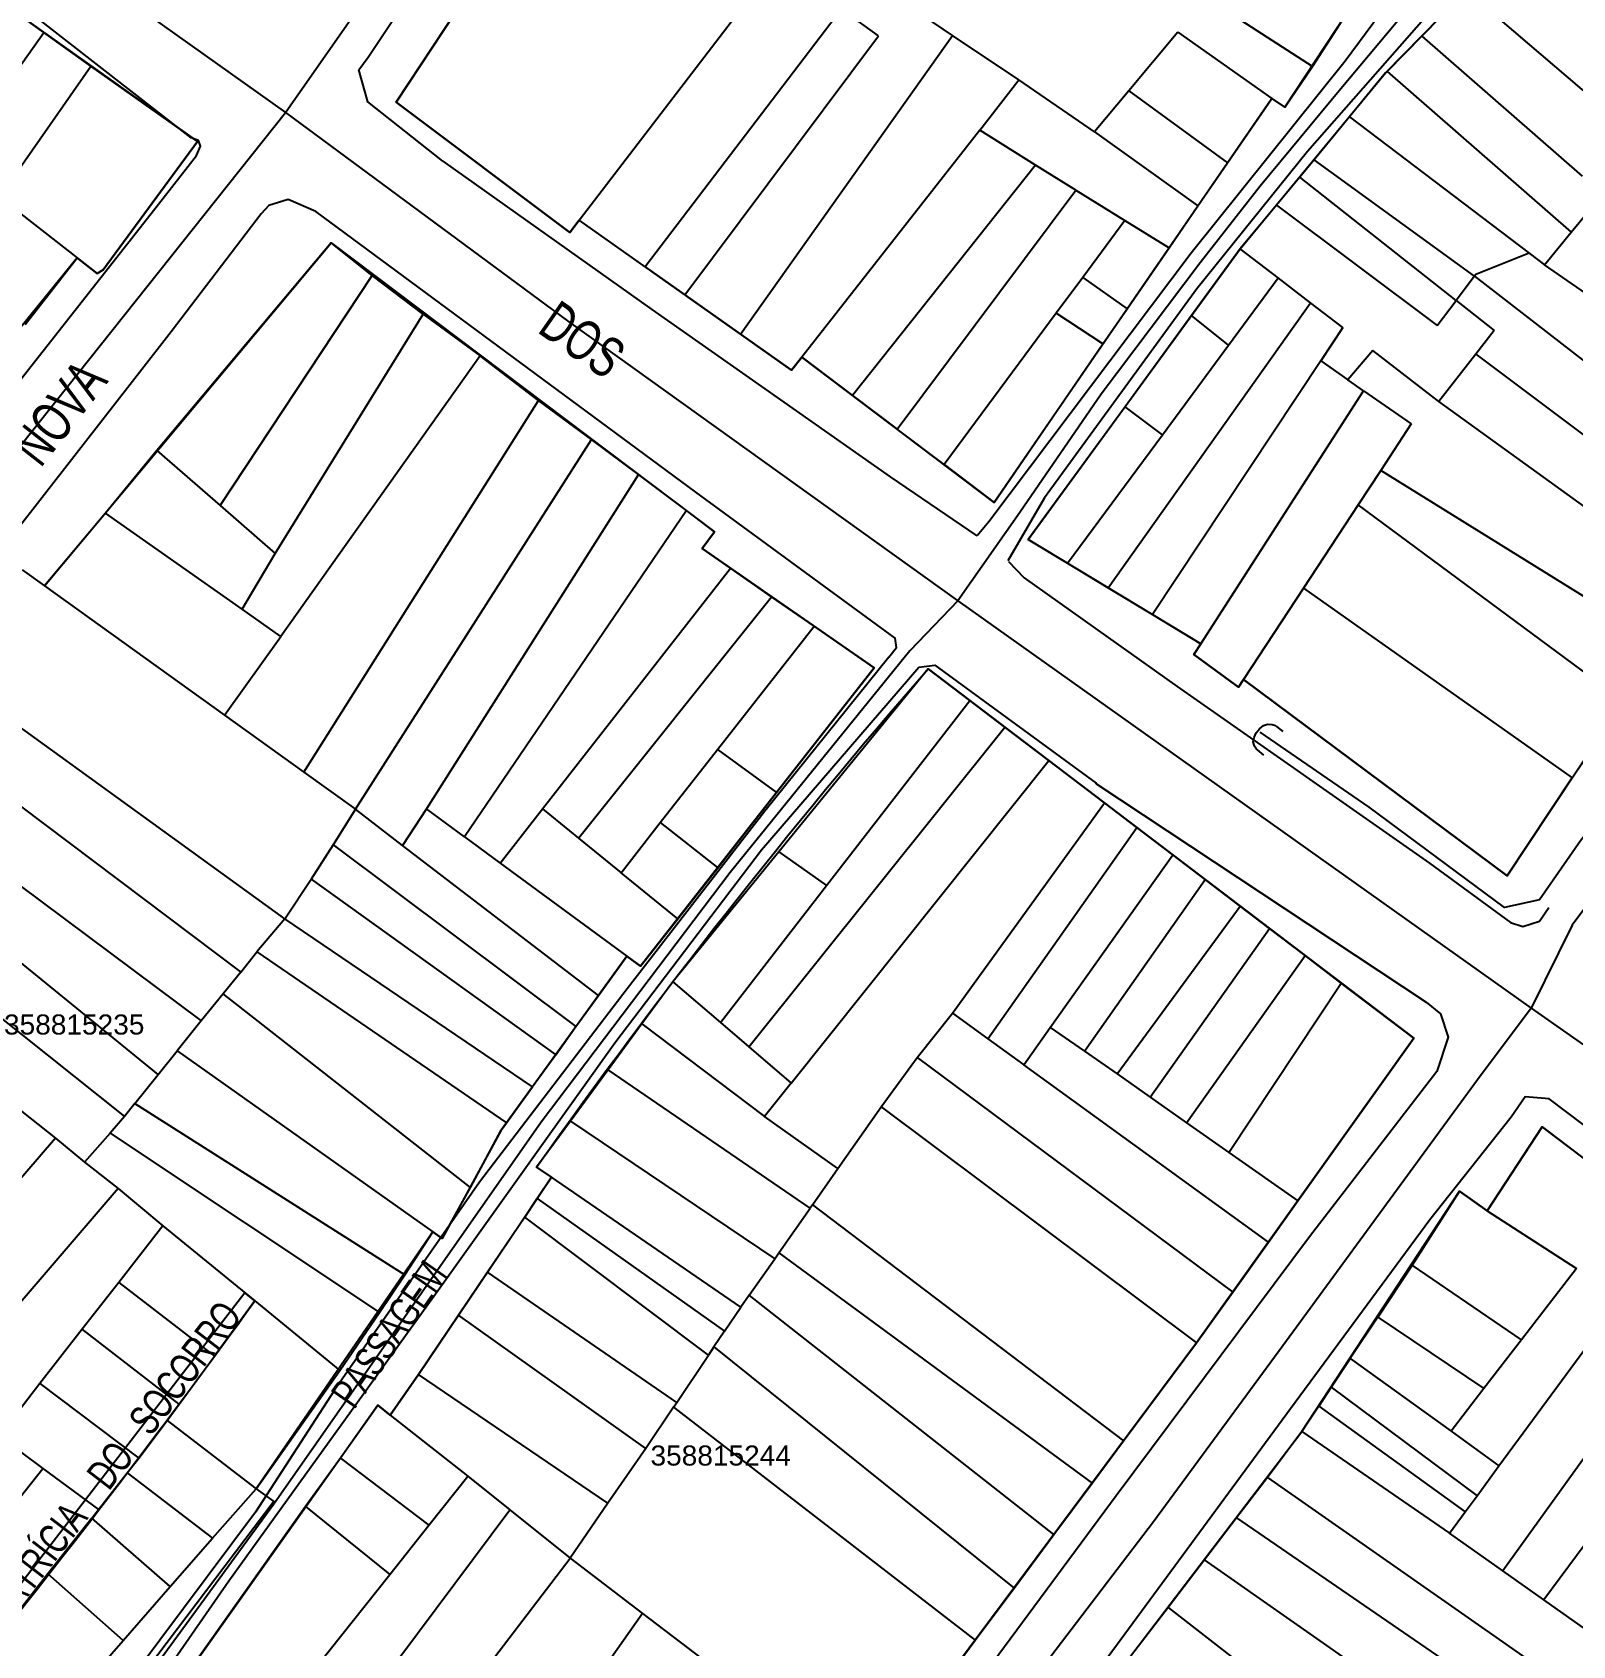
# Model space of a CAD drawing. Extents: x 201512 to 203323, y 4836571 to 4838029.
# Drawn here: x 201946.7 to 202100.1, y 4837283.9 to 4837444.5 of the extents above; entities that cross this region are included whole.
import ezdxf

# ---------------------------------------------------------------- set-up
doc = ezdxf.new("R2010")
doc.units = 0
doc.header["$LTSCALE"] = 1.5
doc.header["$MEASUREMENT"] = 0
for name, color, linetype in [('CD-MALHA-LOTES', 40, 'CONTINUOUS'), ('CD_TXT_QUADRA', 7, 'CONTINUOUS'), ('HD-VALAS-DRENOS', 170, 'CONTINUOUS'), ('RU-QUADRAS', 6, 'CONTINUOUS'), ('SV-EIXO-RUA-N-PAV', 6, 'CONTINUOUS'), ('SV-EIXO-RUA-PAV', 20, 'CONTINUOUS'), ('SV-PONTE-BUEIRO', 249, 'CONTINUOUS'), ('SV-RUA-NAO-PAV-S-GUIA-C-GUIA', 7, 'CONTINUOUS'), ('SV-RUA-PAVIM-S-GUIA-C-GUIA', 7, 'CONTINUOUS'), ('SV-TXT-RUA-N-PAV-S-GUIA-C-GUIA', 7, 'CONTINUOUS'), ('SV-TXT-RUA-PAV-S-GUIA-C-GUIA', 7, 'CONTINUOUS')]:
    doc.layers.add(name, color=color, linetype=linetype)
doc.styles.add('3588-15-2D_TXT$0$ARIAL', font='arial.ttf')
doc.styles.add('ARIAL', font='arial.ttf')
doc.styles.add('MONOTXT', font='arial.ttf', dxfattribs={"height": 0.2})

# ---------------------------------------------------------------- blocks, each defined once
blk = doc.blocks.new('COD119', base_point=(202265.52, 4838125.96))
at = {"layer": 'SV-PONTE-BUEIRO'}
blk.add_lwpolyline([(202264.01, 4838123.96), (202264.01, 4838124.793333), (202264.01, 4838124.918333), (202264.135833, 4838125.251667), (202264.3875, 4838125.626667), (202264.765, 4838125.835), (202265.268333, 4838125.96), (202265.771667, 4838125.96), (202266.275, 4838125.835), (202266.6525, 4838125.626667), (202266.904167, 4838125.251667), (202267.03, 4838124.918333), (202267.03, 4838124.793333), (202267.03, 4838123.96)], dxfattribs=at)

msp = doc.modelspace()

# ---------------------------------------------------------------- linework, layer by layer
at = {"layer": 'CD-MALHA-LOTES', "linetype": 'Continuous'}
for p, q in [((202005.3, 4837471.44), (201982.92, 4837437.58)), ((202001.15, 4837425.83), (202024.98, 4837456.91)), ((202038.33, 4837444.21), (202029.72, 4837450.05)), ((202089.49, 4837448.67), (202085.06, 4837444.15)), ((202089.49, 4837448.67), (202106.53, 4837434.1)), ((201947.85, 4837444.5), (201944.05, 4837447.22)), ((202027.28, 4837446.84), (202007.72, 4837421.18)), ((202030.97, 4837444.17), (202027.28, 4837446.84)), ((202074.17, 4837441.13), (202063.61, 4837447.97)), ((202074.17, 4837441.13), (202076.95, 4837445.42)), ((201933.6, 4837424.5), (201947.85, 4837444.5)), ((201952.53, 4837441.16), (201947.85, 4837444.5)), ((202011.66, 4837418.39), (202030.97, 4837444.17)), ((202017.22, 4837414.45), (202038.33, 4837444.21)), ((202044.93, 4837439.78), (202038.33, 4837444.21)), ((202060.75, 4837444.54), (202055.87, 4837438.68)), ((202060.75, 4837444.54), (202070.11, 4837437.92)), ((202085.06, 4837444.15), (202081.61, 4837440.62)), ((202085.06, 4837444.15), (202101.03, 4837430.21)), ((201943.38, 4837428.11), (201952.53, 4837441.16)), ((201963.13, 4837433.65), (201952.53, 4837441.16)), ((202071.42, 4837437.06), (202074.17, 4837441.13)), ((202081.46, 4837440.47), (202077.86, 4837436.11)), ((202081.61, 4837440.62), (202081.46, 4837440.47)), ((202081.61, 4837440.62), (202099.95, 4837424.63)), ((202041.06, 4837434.77), (202044.93, 4837439.78)), ((202052.47, 4837434.6), (202044.93, 4837439.78)), ((202055.87, 4837438.68), (202052.47, 4837434.6)), ((202055.87, 4837438.68), (202065.7, 4837431.53)), ((201982.92, 4837437.58), (202000.21, 4837424.6)), ((202065.7, 4837431.53), (202070.11, 4837437.92)), ((202070.11, 4837437.92), (202071.42, 4837437.06)), ((202077.86, 4837436.11), (202074.33, 4837431.83)), ((202077.86, 4837436.11), (202095.75, 4837422.53)), ((201953.75, 4837420.86), (201963.13, 4837433.65)), ((202041.06, 4837434.77), (202023.32, 4837412.17)), ((202046.59, 4837431.28), (202041.06, 4837434.77)), ((202052.47, 4837434.6), (202062.76, 4837427.23)), ((202046.59, 4837431.28), (202028.37, 4837408.36)), ((202050.62, 4837428.79), (202046.59, 4837431.28)), ((202062.76, 4837427.23), (202065.7, 4837431.53)), ((202074.33, 4837431.83), (202072.9, 4837430.1)), ((202090.31, 4837420.23), (202074.33, 4837431.83)), ((202032.82, 4837404.99), (202050.62, 4837428.79)), ((202050.62, 4837428.79), (202055.5, 4837425.77)), ((202072.9, 4837430.1), (202070.6, 4837427.31)), ((202088.48, 4837417.81), (202072.9, 4837430.1)), ((201943.38, 4837428.11), (201951.15, 4837422.07)), ((202059.89, 4837423.05), (202062.76, 4837427.23)), ((202070.6, 4837427.31), (202066.98, 4837422.95)), ((202070.6, 4837427.31), (202086.6, 4837415.32)), ((202000.21, 4837424.6), (202001.15, 4837425.83)), ((202007.72, 4837421.18), (202001.15, 4837425.83)), ((202055.5, 4837425.77), (202051.31, 4837420.12)), ((202055.5, 4837425.77), (202059.89, 4837423.05)), ((202099.95, 4837424.63), (202101.68, 4837426.75)), ((202097.28, 4837421.38), (202099.95, 4837424.63)), ((201976.45, 4837423.55), (201959.1, 4837402.89)), ((201980.54, 4837420.32), (201976.45, 4837423.55)), ((202055.72, 4837416.98), (202059.89, 4837423.05)), ((202066.98, 4837422.95), (202062.13, 4837416.31)), ((202070.75, 4837420.06), (202066.98, 4837422.95)), ((202095.75, 4837422.53), (202090.44, 4837420.4)), ((202095.75, 4837422.53), (202097.28, 4837421.38)), ((201945.98, 4837415.43), (201951.15, 4837422.07)), ((201951.15, 4837422.07), (201953.14, 4837420.52)), ((201953.14, 4837420.52), (201953.75, 4837420.86)), ((202007.72, 4837421.18), (202011.66, 4837418.39)), ((202121.21, 4837404.78), (202097.28, 4837421.38)), ((201965.39, 4837397.4), (201980.54, 4837420.32)), ((201985.6, 4837416.47), (201980.54, 4837420.32)), ((202051.31, 4837420.12), (202048.65, 4837416.56)), ((202051.31, 4837420.12), (202055.72, 4837416.98)), ((202065.82, 4837413.38), (202070.75, 4837420.06)), ((202073.99, 4837417.57), (202070.75, 4837420.06)), ((202090.31, 4837420.23), (202088.48, 4837417.81)), ((202090.44, 4837420.4), (202090.31, 4837420.23)), ((202090.31, 4837420.23), (202117.46, 4837399.16)), ((202011.66, 4837418.39), (202017.22, 4837414.45)), ((202053.83, 4837389.21), (202073.99, 4837417.57)), ((202077.2, 4837415.11), (202073.99, 4837417.57)), ((202086.6, 4837415.32), (202088.48, 4837417.81)), ((202088.48, 4837417.81), (202092.27, 4837414.83)), ((201970.88, 4837392.61), (201985.6, 4837416.47)), ((201985.6, 4837416.47), (201991.3, 4837412.32)), ((202048.65, 4837416.56), (202037.48, 4837401.48)), ((202053.31, 4837413.49), (202048.65, 4837416.56)), ((202053.31, 4837413.49), (202055.72, 4837416.98)), ((202062.13, 4837416.31), (202055.51, 4837407.23)), ((202065.82, 4837413.38), (202062.13, 4837416.31)), ((202017.22, 4837414.45), (202022.28, 4837410.87)), ((202077.2, 4837415.11), (202075, 4837411.8)), ((202092.27, 4837414.83), (202090.43, 4837412.47)), ((202042.47, 4837397.7), (202053.31, 4837413.49)), ((202059.23, 4837404.45), (202065.82, 4837413.38)), ((202080.17, 4837412.83), (202077.7, 4837409.92)), ((202086.76, 4837407.77), (202080.17, 4837412.83)), ((201991.3, 4837412.32), (201971.43, 4837384.37)), ((201997.11, 4837407.87), (201991.3, 4837412.32)), ((202022.28, 4837410.87), (202023.32, 4837412.17)), ((202023.32, 4837412.17), (202028.37, 4837408.36)), ((202075, 4837411.8), (202058.23, 4837386.55)), ((202075, 4837411.8), (202077.7, 4837409.92)), ((202090.43, 4837412.47), (202086.76, 4837407.77)), ((202090.43, 4837412.47), (202114.37, 4837394.52)), ((202079.27, 4837408.82), (202077.7, 4837409.92)), ((201973.72, 4837370.86), (201997.11, 4837407.87)), ((202002.39, 4837403.97), (201997.11, 4837407.87)), ((202028.37, 4837408.36), (202032.82, 4837404.99)), ((202063.05, 4837383.64), (202079.27, 4837408.82)), ((202079.27, 4837408.82), (202084.01, 4837405.52)), ((202055.51, 4837407.23), (202045.87, 4837394.02)), ((202059.23, 4837404.45), (202055.51, 4837407.23)), ((202111.83, 4837389.65), (202086.76, 4837407.77)), ((202037.48, 4837401.48), (202032.82, 4837404.99)), ((202084.01, 4837405.52), (202080.97, 4837400.89)), ((201978.86, 4837367.16), (202002.39, 4837403.97)), ((202007.05, 4837400.5), (202002.39, 4837403.97)), ((202049.79, 4837391.65), (202059.23, 4837404.45)), ((201959.1, 4837402.89), (201953.99, 4837396.65)), ((201959.1, 4837402.89), (201965.39, 4837397.4)), ((202037.48, 4837401.48), (202042.47, 4837397.7)), ((202007.05, 4837400.5), (201985.93, 4837367.18)), ((202011.82, 4837396.91), (202007.05, 4837400.5)), ((202080.97, 4837400.89), (202078.73, 4837397.47)), ((202107.62, 4837384.33), (202080.97, 4837400.89)), ((201953.99, 4837396.65), (201947.9, 4837389.41)), ((201967.59, 4837387.07), (201953.99, 4837396.65)), ((201965.39, 4837397.4), (201970.88, 4837392.61)), ((202011.82, 4837396.91), (201989.72, 4837364.4)), ((202014.62, 4837394.78), (202011.82, 4837396.91)), ((202078.73, 4837397.47), (202073.29, 4837389.18)), ((202103.5, 4837379.13), (202078.73, 4837397.47)), ((202013.39, 4837393.11), (202014.62, 4837394.78)), ((202045.87, 4837394.02), (202049.79, 4837391.65)), ((201967.59, 4837387.07), (201970.88, 4837392.61)), ((202016.21, 4837391.16), (202013.39, 4837393.11)), ((201945.67, 4837391.01), (201947.9, 4837389.41)), ((201997.48, 4837367.18), (202016.21, 4837391.16)), ((202020.3, 4837388.32), (202016.21, 4837391.16)), ((202049.79, 4837391.65), (202053.83, 4837389.21)), ((201947.9, 4837389.41), (201965.84, 4837376.52)), ((202053.83, 4837389.21), (202058.23, 4837386.55)), ((202073.29, 4837389.18), (202067.31, 4837380.07)), ((202073.29, 4837389.18), (202100.05, 4837370.28)), ((201971.43, 4837384.37), (201967.59, 4837387.07)), ((202001.08, 4837364.27), (202020.3, 4837388.32)), ((202024.56, 4837385.37), (202020.3, 4837388.32)), ((202014.93, 4837373.09), (202024.56, 4837385.37)), ((202030.54, 4837381.23), (202024.56, 4837385.37)), ((202058.23, 4837386.55), (202063.05, 4837383.64)), ((201965.84, 4837376.52), (201971.43, 4837384.37)), ((202063.05, 4837383.64), (202062.36, 4837382.58)), ((202062.36, 4837382.58), (202066.82, 4837379.32)), ((201971.85, 4837356.23), (201937.97, 4837380.73)), ((202020.81, 4837368.81), (202030.54, 4837381.23)), ((202035.89, 4837381.15), (202021.03, 4837362.93)), ((202040.06, 4837377.98), (202035.89, 4837381.15)), ((202066.82, 4837379.32), (202067.31, 4837380.07)), ((202067.31, 4837380.07), (202093.56, 4837360.54)), ((202025.78, 4837359.55), (202040.06, 4837377.98)), ((202043.55, 4837375.33), (202040.06, 4837377.98)), ((202100.05, 4837370.28), (202105.14, 4837377.92)), ((201934.31, 4837375.88), (201967.46, 4837350.94)), ((201965.84, 4837376.52), (201973.72, 4837370.86)), ((202018.04, 4837343.51), (202043.55, 4837375.33)), ((202047.92, 4837372.01), (202043.55, 4837375.33)), ((202009.22, 4837365.82), (202014.93, 4837373.09)), ((202014.93, 4837373.09), (202020.81, 4837368.81)), ((202022.26, 4837339.89), (202047.92, 4837372.01)), ((202053.47, 4837367.79), (202047.92, 4837372.01)), ((201930.46, 4837370.74), (201963.51, 4837346.08)), ((201973.72, 4837370.86), (201978.86, 4837367.16)), ((202093.56, 4837360.54), (202100.05, 4837370.28)), ((202014.96, 4837361.33), (202020.81, 4837368.81)), ((202038.31, 4837346.86), (202053.47, 4837367.79)), ((202056.67, 4837365.35), (202053.47, 4837367.79)), ((201959.23, 4837340.75), (201927.37, 4837366.64)), ((201978.86, 4837367.16), (201976.65, 4837363.6)), ((201983.56, 4837363.55), (201978.86, 4837367.16)), ((201985.93, 4837367.18), (201983.56, 4837363.55)), ((201989.72, 4837364.4), (201985.93, 4837367.18)), ((201993.27, 4837361.79), (201997.48, 4837367.18)), ((201997.48, 4837367.18), (202001.08, 4837364.27)), ((202005.32, 4837360.84), (202009.22, 4837365.82)), ((202009.22, 4837365.82), (202014.96, 4837361.33)), ((202041.85, 4837344.29), (202056.67, 4837365.35)), ((202060.26, 4837362.62), (202056.67, 4837365.35)), ((201976.65, 4837363.6), (201974.47, 4837360.19)), ((201976.65, 4837363.6), (202000.83, 4837345.52)), ((202003.06, 4837348.6), (201983.56, 4837363.55)), ((201989.72, 4837364.4), (201993.27, 4837361.79)), ((202001.08, 4837364.27), (202005.32, 4837360.84)), ((202021.03, 4837362.93), (202010.48, 4837349.97)), ((202021.03, 4837362.93), (202025.78, 4837359.55)), ((201923.9, 4837362), (201955.87, 4837336.55)), ((201993.27, 4837361.79), (202005.89, 4837352.52)), ((202010.98, 4837356.25), (202014.96, 4837361.33)), ((202048.06, 4837345.43), (202060.26, 4837362.62)), ((202063.49, 4837360.16), (202060.26, 4837362.62)), ((201971.85, 4837356.23), (201974.47, 4837360.19)), ((201974.47, 4837360.19), (201998.81, 4837342.71)), ((202010.98, 4837356.25), (202005.32, 4837360.84)), ((202051.46, 4837343.05), (202063.49, 4837360.16)), ((202066.97, 4837357.51), (202063.49, 4837360.16)), ((202015.22, 4837345.92), (202025.78, 4837359.55)), ((202054.71, 4837340.8), (202066.97, 4837357.51)), ((202069.9, 4837355.29), (202066.97, 4837357.51)), ((201971.85, 4837356.23), (201969.06, 4837352.95)), ((201996.51, 4837339.52), (201971.85, 4837356.23)), ((202007.27, 4837351.52), (202010.98, 4837356.25)), ((202058.01, 4837338.47), (202069.9, 4837355.29)), ((202073.44, 4837352.58), (202069.9, 4837355.29)), ((201967.46, 4837350.94), (201969.06, 4837352.95)), ((201969.06, 4837352.95), (201993.92, 4837335.93)), ((202003.06, 4837348.6), (202005.89, 4837352.52)), ((202005.89, 4837352.52), (202007.27, 4837351.52)), ((202061.64, 4837335.94), (202073.44, 4837352.58)), ((202077.02, 4837349.83), (202073.44, 4837352.58)), ((201967.46, 4837350.94), (201965.69, 4837348.78)), ((201965.69, 4837348.78), (201963.51, 4837346.08)), ((201990.34, 4837329.49), (201965.69, 4837348.78)), ((202000.83, 4837345.52), (202003.06, 4837348.6)), ((202010.48, 4837349.97), (202007.4, 4837345.79)), ((202010.48, 4837349.97), (202015.22, 4837345.92)), ((202065.83, 4837332.99), (202077.02, 4837349.83)), ((202084.26, 4837344.37), (202077.02, 4837349.83)), ((202034.81, 4837342.44), (202038.31, 4837346.86)), ((202038.31, 4837346.86), (202041.85, 4837344.29)), ((201963.51, 4837346.08), (201961.13, 4837343.09)), ((201998.81, 4837342.71), (202000.83, 4837345.52)), ((202007.4, 4837345.79), (202004.04, 4837341.2)), ((202007.4, 4837345.79), (202019.59, 4837336.55)), ((202015.22, 4837345.92), (202018.04, 4837343.51)), ((202045.42, 4837341.71), (202048.06, 4837345.43)), ((202048.06, 4837345.43), (202051.46, 4837343.05)), ((202041.85, 4837344.29), (202045.42, 4837341.71)), ((202072.72, 4837328.17), (202084.26, 4837344.37)), ((201959.23, 4837340.75), (201961.13, 4837343.09)), ((201961.13, 4837343.09), (201986.59, 4837325.06)), ((201998.81, 4837342.71), (201996.51, 4837339.52)), ((202018.04, 4837343.51), (202022.26, 4837339.89)), ((202031.21, 4837337.51), (202034.81, 4837342.44)), ((202034.81, 4837342.44), (202066.24, 4837319.08)), ((202051.46, 4837343.05), (202054.71, 4837340.8)), ((201956.89, 4837337.87), (201959.23, 4837340.75)), ((202004.04, 4837341.2), (202000.3, 4837336.11)), ((202024.14, 4837327.42), (202004.04, 4837341.2)), ((202069.79, 4837324.06), (202045.42, 4837341.71)), ((202054.71, 4837340.8), (202058.01, 4837338.47)), ((201993.92, 4837335.93), (201996.51, 4837339.52)), ((202022.26, 4837339.89), (202019.59, 4837336.55)), ((201944.67, 4837337.82), (201948.99, 4837334.41)), ((201956.89, 4837337.87), (201955.87, 4837336.55)), ((201956.89, 4837337.87), (201983.78, 4837320.79)), ((202026.91, 4837331.37), (202031.21, 4837337.51)), ((202031.21, 4837337.51), (202062.63, 4837314.03)), ((202058.01, 4837338.47), (202061.64, 4837335.94)), ((201955.87, 4837336.55), (201954.43, 4837334.89)), ((201993.39, 4837335.19), (201993.92, 4837335.93)), ((202000.3, 4837336.11), (201996.91, 4837331.53)), ((202000.3, 4837336.11), (202020.62, 4837322.4)), ((202026.91, 4837331.37), (202019.59, 4837336.55)), ((202061.64, 4837335.94), (202065.83, 4837332.99)), ((201948.99, 4837334.41), (201919.04, 4837299.51)), ((201948.99, 4837334.41), (201951.9, 4837332)), ((201954.43, 4837334.89), (201951.9, 4837332)), ((201954.43, 4837334.89), (201981.27, 4837317.05)), ((201990.34, 4837329.49), (201993.39, 4837335.19)), ((202097.04, 4837335.53), (202091.57, 4837327.17)), ((202106.06, 4837328.68), (202097.04, 4837335.53)), ((202065.83, 4837332.99), (202072.72, 4837328.17)), ((201951.9, 4837332), (201955.23, 4837329.39)), ((201996.91, 4837331.53), (201998.4, 4837330.52)), ((202024.39, 4837327.77), (202026.91, 4837331.37)), ((201955.23, 4837329.39), (201925.11, 4837294.29)), ((201955.23, 4837329.39), (201959.68, 4837325.67)), ((201987.51, 4837324.42), (201990.34, 4837329.49)), ((201998.4, 4837330.52), (201996.96, 4837328.39)), ((202017.23, 4837317.57), (201998.4, 4837330.52)), ((201995.72, 4837326.54), (201996.96, 4837328.39)), ((201996.96, 4837328.39), (202015.62, 4837315.17)), ((202024.39, 4837327.77), (202024.14, 4837327.42)), ((202024.39, 4837327.77), (202055.35, 4837304.26)), ((202069.79, 4837324.06), (202072.72, 4837328.17)), ((202088.83, 4837329.11), (202084.09, 4837321.75)), ((202091.57, 4837327.17), (202088.83, 4837329.11)), ((201995.72, 4837326.54), (201992.03, 4837321.07)), ((202014.02, 4837312.78), (201995.72, 4837326.54)), ((202021.04, 4837322.99), (202024.14, 4837327.42)), ((202091.57, 4837327.17), (202100.46, 4837321.42)), ((201959.68, 4837325.67), (201955.3, 4837320.04)), ((201959.68, 4837325.67), (201968.85, 4837318.19)), ((201983.78, 4837320.79), (201986.59, 4837325.06)), ((201986.59, 4837325.06), (201987.51, 4837324.42)), ((202092.74, 4837301.77), (202110.21, 4837325.53)), ((202020.62, 4837322.4), (202021.04, 4837322.99)), ((202021.04, 4837322.99), (202052.23, 4837300.06)), ((202066.24, 4837319.08), (202069.79, 4837324.06)), ((202018.08, 4837318.77), (202020.62, 4837322.4)), ((202084.09, 4837321.75), (202080.67, 4837316.58)), ((202094.99, 4837314.31), (202084.09, 4837321.75)), ((202100.46, 4837321.42), (202094.99, 4837314.31)), ((201955.3, 4837320.04), (201951.67, 4837315.38)), ((201955.3, 4837320.04), (201964.82, 4837312.71)), ((201981.27, 4837317.05), (201983.78, 4837320.79)), ((201992.03, 4837321.07), (201989.14, 4837316.78)), ((202010.87, 4837308.08), (201992.03, 4837321.07)), ((202114.18, 4837320.61), (202093.12, 4837291.32)), ((201968.85, 4837318.19), (201964.82, 4837312.71)), ((201968.85, 4837318.19), (201977.3, 4837311.28)), ((202018.08, 4837318.77), (202017.23, 4837317.57)), ((202048.42, 4837294.93), (202018.08, 4837318.77)), ((202062.63, 4837314.03), (202066.24, 4837319.08)), ((201977.3, 4837311.28), (201981.27, 4837317.05)), ((201989.14, 4837316.78), (201985.16, 4837310.88)), ((202007.8, 4837303.5), (201989.14, 4837316.78)), ((202015.62, 4837315.17), (202017.23, 4837317.57)), ((202080.67, 4837316.58), (202077.94, 4837312.47)), ((202080.67, 4837316.58), (202091.25, 4837309.46)), ((202118.66, 4837317.36), (202097.21, 4837288.43)), ((201951.67, 4837315.38), (201947.45, 4837309.96)), ((201961.31, 4837307.93), (201951.67, 4837315.38)), ((202015.62, 4837315.17), (202014.57, 4837313.61)), ((202014.57, 4837313.61), (202014.02, 4837312.78)), ((202014.57, 4837313.61), (202044.46, 4837289.6)), ((202055.35, 4837304.26), (202062.63, 4837314.03)), ((202094.99, 4837314.31), (202091.25, 4837309.46)), ((201961.31, 4837307.93), (201964.82, 4837312.71)), ((202010.87, 4837308.08), (202014.02, 4837312.78)), ((202077.94, 4837312.47), (202076.02, 4837309.6)), ((202077.94, 4837312.47), (202087.98, 4837305.21)), ((201947.45, 4837309.96), (201943.38, 4837304.73)), ((201947.45, 4837309.96), (201957.29, 4837302.54)), ((201968.98, 4837299.47), (201977.3, 4837311.28)), ((201985.16, 4837310.88), (201982.32, 4837306.83)), ((202004, 4837298.05), (201985.16, 4837310.88)), ((202076.02, 4837309.6), (202074.79, 4837307.72)), ((202076.02, 4837309.6), (202090.56, 4837298.8)), ((202091.25, 4837309.46), (202087.98, 4837305.21)), ((201960.11, 4837306.3), (201961.31, 4837307.93)), ((201981.09, 4837307.8), (201977.37, 4837302.55)), ((201982.32, 4837306.83), (201981.09, 4837307.8)), ((201982.32, 4837306.83), (201990.05, 4837300.73)), ((202010.55, 4837307.6), (202007.8, 4837303.5)), ((202010.55, 4837307.6), (202010.87, 4837308.08)), ((202010.55, 4837307.6), (202040.58, 4837284.41)), ((202074.79, 4837307.72), (202073.11, 4837305.2)), ((202074.79, 4837307.72), (202089.38, 4837297.2)), ((201957.29, 4837302.54), (201960.11, 4837306.3)), ((201960.11, 4837306.3), (201968.98, 4837299.47)), ((202073.11, 4837305.2), (202069.68, 4837300.6)), ((202073.11, 4837305.2), (202087.81, 4837295.07)), ((202087.98, 4837305.21), (202092.74, 4837301.77)), ((201943.38, 4837304.73), (201947.73, 4837301.52)), ((202007.8, 4837303.5), (202004, 4837298.05)), ((202052.23, 4837300.06), (202055.35, 4837304.26)), ((201956.14, 4837301.08), (201957.29, 4837302.54)), ((201977.37, 4837302.55), (201973.9, 4837297.71)), ((201977.37, 4837302.55), (201986.17, 4837295.85)), ((201935.13, 4837285.59), (201947.73, 4837301.52)), ((201947.73, 4837301.52), (201953.28, 4837297.43)), ((201953.28, 4837297.43), (201956.14, 4837301.08)), ((201956.14, 4837301.08), (201964.64, 4837294.56)), ((201986.17, 4837295.85), (201990.05, 4837300.73)), ((201990.05, 4837300.73), (201994.24, 4837297.39)), ((202069.68, 4837300.6), (202066.6, 4837296.59)), ((202069.68, 4837300.6), (202107.42, 4837274.26)), ((202090.56, 4837298.8), (202092.74, 4837301.77)), ((201964.64, 4837294.56), (201968.98, 4837299.47)), ((201968.98, 4837299.47), (201970.73, 4837298.23)), ((202048.42, 4837294.93), (202052.23, 4837300.06)), ((202089.38, 4837297.2), (202090.56, 4837298.8)), ((201970.73, 4837298.23), (201950.52, 4837271.5)), ((201952.6, 4837296.57), (201953.28, 4837297.43)), ((201973.9, 4837297.71), (201953.21, 4837268.52)), ((201966.02, 4837259.59), (201994.24, 4837297.39)), ((201973.9, 4837297.71), (201982.28, 4837290.96)), ((201994.24, 4837297.39), (202000.26, 4837292.59)), ((202004, 4837298.05), (202000.26, 4837292.59)), ((202087.81, 4837295.07), (202089.38, 4837297.2)), ((201952.6, 4837296.57), (201948.25, 4837291.03)), ((201960.43, 4837289.76), (201952.6, 4837296.57)), ((201982.28, 4837290.96), (201986.17, 4837295.85)), ((202066.6, 4837296.59), (202063.42, 4837292.43)), ((202066.6, 4837296.59), (202104.07, 4837270.91)), ((201960.43, 4837289.76), (201964.64, 4837294.56)), ((202044.46, 4837289.6), (202048.42, 4837294.93)), ((202093.12, 4837291.32), (202087.81, 4837295.07)), ((201971.91, 4837255.48), (202000.26, 4837292.59)), ((202000.26, 4837292.59), (202007.47, 4837287.06)), ((202063.42, 4837292.43), (202059.8, 4837287.68)), ((202099.99, 4837266.83), (202063.42, 4837292.43)), ((201948.25, 4837291.03), (201939.53, 4837279.92)), ((201955.73, 4837284.38), (201948.25, 4837291.03)), ((201960.46, 4837263.56), (201982.28, 4837290.96)), ((202097.21, 4837288.43), (202093.12, 4837291.32)), ((201955.73, 4837284.38), (201960.43, 4837289.76)), ((202040.58, 4837284.41), (202044.46, 4837289.6)), ((202059.8, 4837287.68), (202056.47, 4837283.34)), ((202059.8, 4837287.68), (202094.17, 4837261.01)), ((202102.53, 4837284.68), (202097.21, 4837288.43)), ((202007.47, 4837287.06), (201998.35, 4837274.23)), ((202007.47, 4837287.06), (202013.44, 4837282.51)), ((201946.89, 4837274.28), (201955.73, 4837284.38)), ((202029.84, 4837269.98), (202040.58, 4837284.41))]:
    msp.add_line(p, q, dxfattribs=at)
at = {"layer": 'HD-VALAS-DRENOS'}
msp.add_lwpolyline([(202116.162646, 4837383.407233), (202100.857562, 4837364.00247), (202096.765068, 4837358.118669), (202093.30325, 4837357.37087), (202079.809892, 4837367.362754), (202068.976741, 4837374.817318)], dxfattribs=at)
at = {"layer": 'RU-QUADRAS', "color": 6, "linetype": 'Continuous'}
for points in [[(202183.76, 4837482.1), (202139.81, 4837422.58), (202140.63, 4837421.84), (202132.88, 4837411.73), (202129.41, 4837414.05), (202122.02, 4837404.22), (202121.21, 4837404.78), (202114.37, 4837394.52), (202115.2, 4837393.9), (202103.5, 4837379.13), (202105.14, 4837377.92), (202093.56, 4837360.54), (202067.31, 4837380.07), (202066.82, 4837379.32), (202062.36, 4837382.58), (202063.05, 4837383.64), (202045.87, 4837394.02), (202066.98, 4837422.95), (202081.46, 4837440.47), (202105.01, 4837464.52)], [(202077.39, 4837446.12), (202071.42, 4837437.06), (202070.11, 4837437.92), (202042.47, 4837397.7), (202023.32, 4837412.17), (202022.28, 4837410.87), (202001.15, 4837425.83), (202000.21, 4837424.6), (201982.92, 4837437.58), (202005.3, 4837471.44)], [(201932.75, 4837455.22), (201963.13, 4837433.65), (201953.75, 4837420.86), (201953.14, 4837420.52), (201951.15, 4837422.07), (201929.22, 4837395.08), (201930.56, 4837394.12), (201928.07, 4837391.2), (201896.01, 4837413.28), (201869.97, 4837435.13), (201870.85, 4837436.52), (201863.13, 4837441.7), (201863.69, 4837442.82), (201841.66, 4837454.39)]]:
    msp.add_lwpolyline(points, dxfattribs=at)
msp.add_lwpolyline([(201945.67, 4837391.01), (201947.9, 4837389.41), (201976.45, 4837423.55), (202014.62, 4837394.78), (202013.39, 4837393.11), (202030.54, 4837381.23), (202007.27, 4837351.52), (202005.89, 4837352.52), (201993.39, 4837335.19), (201987.51, 4837324.42), (201986.59, 4837325.06), (201968.98, 4837299.47), (201970.73, 4837298.23), (201950.52, 4837271.5), (201939.53, 4837279.92, 0.0133041223), (201968.85, 4837318.19), (201967.85, 4837319), (201938.41, 4837280.78)], format="xyb", dxfattribs=at)
for points in [[(201953.21, 4837268.52), (201981.09, 4837307.8), (201982.33, 4837306.82), (201985.16, 4837310.88), (201998.4, 4837330.52), (201996.91, 4837331.53, -0.0246909281), (202035.89, 4837381.15), (202084.26, 4837344.37), (202062.63, 4837314.03), (202001.39, 4837231.76), (201985.1, 4837244.04), (201986.19, 4837245.48)], [(202012.13, 4837223.33), (202028.66, 4837246.91), (202073.11, 4837305.2), (202088.83, 4837329.11), (202091.57, 4837327.17), (202097.04, 4837335.53), (202115.06, 4837321.83), (202114.18, 4837320.61), (202123.39, 4837313.92), (202135.01, 4837307.5), (202168.08, 4837285.59), (202158.29, 4837274.3, 0.0163625891), (202116.31, 4837240.18), (202102.14, 4837226.18), (202059.93, 4837188.27, -0.0296158002)]]:
    msp.add_lwpolyline(points, format="xyb", close=True, dxfattribs=at)
at = {"layer": 'SV-EIXO-RUA-N-PAV'}
for points in [[(202154.740136, 4837520.865631), (202147.124892, 4837513.01241), (202133.203273, 4837497.781921), (202125.647523, 4837489.869206), (202119.579125, 4837483.562832), (202111.130964, 4837474.757706), (202104.229648, 4837467.380438), (202099.113156, 4837463.096863), (202091.497912, 4837456.314536), (202085.429514, 4837448.996762), (202076.981352, 4837438.882765), (202068.949649, 4837429.185228), (202063.000239, 4837421.569983), (202053.124219, 4837408.481282), (202045.033022, 4837396.701451), (202038.845636, 4837387.896324), (202034.090603, 4837382.91327), (202016.178339, 4837360.858795), (201997.370461, 4837336.005528), (201970.725968, 4837297.941966), (201951.470283, 4837271.521376), (201946.729346, 4837264.046043)], [(202197.963025, 4837489.583051), (202147.886855, 4837419.84436), (202100.034764, 4837355.601272), (202095.945787, 4837347.336589), (202090.610436, 4837340.222788), (202071.225329, 4837313.72388), (202058.331565, 4837296.206146), (202031.299121, 4837260.726064), (202011.380479, 4837233.160086), (202003.312023, 4837220.551319), (202000.159254, 4837213.873366), (201985.004253, 4837195.512499), (201965.859864, 4837170.55912), (201955.273192, 4837156.65114), (201951.432929, 4837151.669177), (201931.282672, 4837124.531324)]]:
    msp.add_lwpolyline(points, dxfattribs=at)
at = {"layer": 'SV-EIXO-RUA-PAV'}
for p, q in [((201927.800655, 4837467.878816), (201971.905888, 4837436.550016)), ((201971.905888, 4837436.550016), (202000.113439, 4837415.700957)), ((202000.113439, 4837415.700957), (202038.845636, 4837387.896324)), ((202038.845636, 4837387.896324), (202095.945787, 4837347.336589)), ((202095.945787, 4837347.336589), (202146.261255, 4837312.068869))]:
    msp.add_line(p, q, dxfattribs=at)
msp.add_lwpolyline([(201879.282247, 4837320.189339), (201930.563745, 4837384.612954), (201971.905888, 4837436.550016), (201997.413867, 4837473.062974), (202018.702694, 4837503.384917), (202030.823175, 4837520.297215), (202046.466418, 4837542.1922), (202072.449709, 4837578.380751)], dxfattribs=at)
at = {"layer": 'SV-RUA-NAO-PAV-S-GUIA-C-GUIA'}
for points in [[(202040.784004, 4837394.419381), (202041.955723, 4837395.8007), (202062.076684, 4837422.577161), (202077.42705, 4837441.681519), (202088.563193, 4837456.702273), (202101.770805, 4837467.711518), (202108.529938, 4837474.388545), (202128.018786, 4837493.640653), (202148.850882, 4837516.068035)], [(202150.462503, 4837514.893078), (202112.611153, 4837473.987313), (202105.715617, 4837466.603384), (202112.073318, 4837460.498911), (202117.19142, 4837455.277413), (202116.279845, 4837454.541642), (202104.854093, 4837465.651746), (202096.88104, 4837457.82745), (202085.496732, 4837446.107428), (202073.685054, 4837432.64533), (202062.670069, 4837418.971564), (202047.49299, 4837398.166153), (202043.844126, 4837391.876113)], [(202031.993652, 4837382.311096), (202019.652274, 4837366.95858), (202005.924315, 4837349.278793), (201991.221457, 4837330.01494), (201976.795788, 4837309.298264), (201968.905245, 4837297.176596), (201949.854456, 4837271.683054)], [(201951.820302, 4837269.505746), (201966.24754, 4837290.322309), (201987.869179, 4837320.323538), (202004.689844, 4837343.901995), (202019.291939, 4837363.117392), (202034.978112, 4837381.317563)], [(202086.546563, 4837341.036107), (202073.887991, 4837324.589295), (202054.632538, 4837298.799065), (202028.323238, 4837263.222618), (202006.557906, 4837233.623168), (202002.980994, 4837228.730802)], [(202093.975158, 4837336.479619), (202085.864476, 4837326.259522), (202071.968508, 4837307.433265), (202053.012991, 4837281.638575), (202035.337015, 4837257.723152), (202018.59, 4837235.74), (202010.920465, 4837224.86609), (202010.426634, 4837222.075945)]]:
    msp.add_lwpolyline(points, dxfattribs=at)
at = {"layer": 'SV-RUA-PAVIM-S-GUIA-C-GUIA'}
for points in [[(201979.211042, 4837440.794289), (201980.13046, 4837442.029494), (201993.036054, 4837461.469942), (202001.514839, 4837473.398496), (202009.249747, 4837484.148967), (202043.509954, 4837531.765994), (202070.329897, 4837569.304124), (202072.43299, 4837570.293814), (202074.726364, 4837569.46872), (202118.598656, 4837538.123501), (202148.850882, 4837516.068035)], [(201929.508789, 4837389.779908), (201942.363396, 4837405.974029), (201958.893325, 4837426.959141), (201963.026396, 4837432.242877), (201963.441215, 4837433.185856), (201963.249886, 4837433.738208), (201962.503967, 4837433.999077), (201943.882309, 4837448.563194)], [(201987.568044, 4837431.678075), (201980.110638, 4837437.58378), (201979.211042, 4837440.794289)], [(201987.568044, 4837431.678075), (202008.386881, 4837416.931416), (202032.125284, 4837400.243042), (202040.73323, 4837394.370181)], [(202031.993652, 4837382.311096), (202032.758397, 4837383.248871), (202032.623332, 4837384.200028), (202012.751156, 4837398.732787), (201974.939132, 4837426.670554), (201972.157768, 4837427.860887), (201970.248759, 4837427.289816), (201969.485583, 4837426.451928), (201960.500765, 4837414.696221), (201941.56878, 4837390.399836), (201922.63601, 4837366.053507), (201903.715006, 4837342.456331), (201888.719272, 4837323.646429), (201888.229363, 4837321.106002), (201888.595549, 4837318.952484), (201897.874323, 4837311.221306), (201946.707478, 4837271.879722), (201948.988948, 4837270.696823), (201949.854456, 4837271.683054)], [(202043.89333, 4837391.825426), (202045.46789, 4837390.203444), (202060.698326, 4837379.386444), (202085.822312, 4837361.77827), (202093.879591, 4837355.863644), (202095.123835, 4837355.495454), (202096.782113, 4837356.020299), (202097.7031, 4837357.355391)], [(202034.978112, 4837381.317563), (202036.580909, 4837381.493547), (202052.647046, 4837369.764925), (202052.596272, 4837369.715725), (202085.505055, 4837347.945408), (202086.936705, 4837346.775148), (202087.700453, 4837344.465852), (202086.546563, 4837341.036107)], [(202170.808576, 4837284.382692), (202170.180678, 4837285.790774), (202157.579284, 4837295.269842), (202139.136405, 4837308.48251), (202118.473027, 4837323.576543), (202102.89345, 4837334.448691), (202097.754169, 4837338.321714), (202095.357032, 4837338.50723), (202093.975158, 4837336.479619)]]:
    msp.add_lwpolyline(points, dxfattribs=at)

# ---------------------------------------------------------------- block references
at = {"layer": 'SV-PONTE-BUEIRO', "rotation": 51}
msp.add_blockref('COD119', (202068.729147, 4837374.970866, 3.181107), dxfattribs=at)

# ---------------------------------------------------------------- texts
at = {"layer": 'CD_TXT_QUADRA', "color": 7, "linetype": 'Continuous', "style": 'MONOTXT'}
for s, p in [('358815235', (201943.87, 4837344.72)), ('358815244', (202008.25, 4837301.8))]:
    msp.add_text(s, height=2, dxfattribs=at).set_placement(p)
at = {"layer": 'SV-TXT-RUA-N-PAV-S-GUIA-C-GUIA', "width": 0.7}
for s, height, rotation, style, p in [('RUA                                                             NOVA', 4, 52, 'ARIAL', (201901.614651, 4837342.31856)), ('PASSAGEM', 3, 55, 'ARIAL', (201978.74033, 4837307.29486)), ('VL.  PATRÍCIA    DO   SOCORRO', 3, 52.49652328, '3588-15-2D_TXT$0$ARIAL', (201940.417852, 4837281.088994))]:
    msp.add_text(s, height=height, rotation=rotation, dxfattribs=dict(at, style=style)).set_placement(p)
at = {"layer": 'SV-TXT-RUA-PAV-S-GUIA-C-GUIA', "style": 'ARIAL', "width": 0.7}
msp.add_text('DOS', height=4, rotation=325, dxfattribs=at).set_placement((201996.86158, 4837414.716474))

doc.saveas('drawing.dxf')
